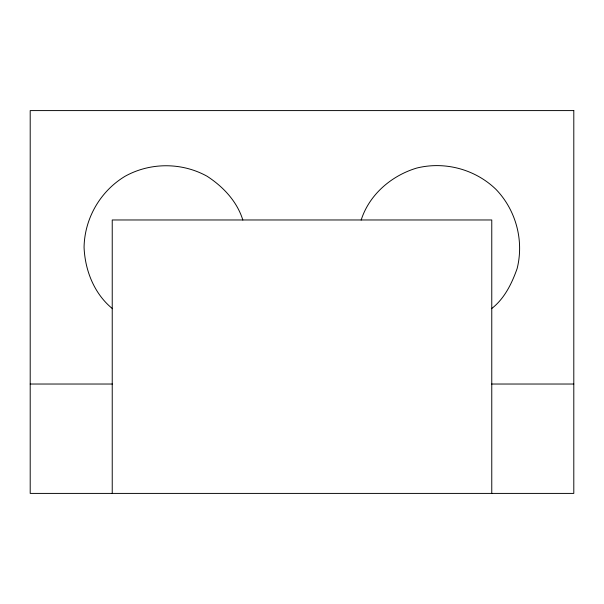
<?xml version="1.0" encoding="UTF-8"?>
<svg xmlns="http://www.w3.org/2000/svg" width="604" height="604" viewBox="0 0 604 604"><rect width="100%" height="100%" fill="white"/><g stroke="black" fill="none" stroke-linecap="round" stroke-linejoin="round"><path stroke-width="0.91" d="M361.154 220.06C369.263 194.601 391.452 175.651 416.669 168.078C444.695 161.072 475.137 169.226 495.907 189.309C515.982 210.071 524.144 240.52 517.137 268.546C511.822 283.593 504.385 298.806 491.475 308.719M30.2 384.031L112.306 384.031M491.694 384.031L573.8 384.031M112.525 308.719C94.277 293.974 84.998 270.418 84.069 247.315C84.552 218.429 100.317 191.136 125.081 176.27C150.343 162.25 181.857 162.25 207.119 176.27C223.208 186.727 237.078 201.419 242.846 220.06M491.769 493.408L491.769 219.969L112.231 219.969L112.231 493.408M573.8 110.592L30.2 110.592L30.2 493.408L573.8 493.408L573.8 110.592"/></g></svg>
